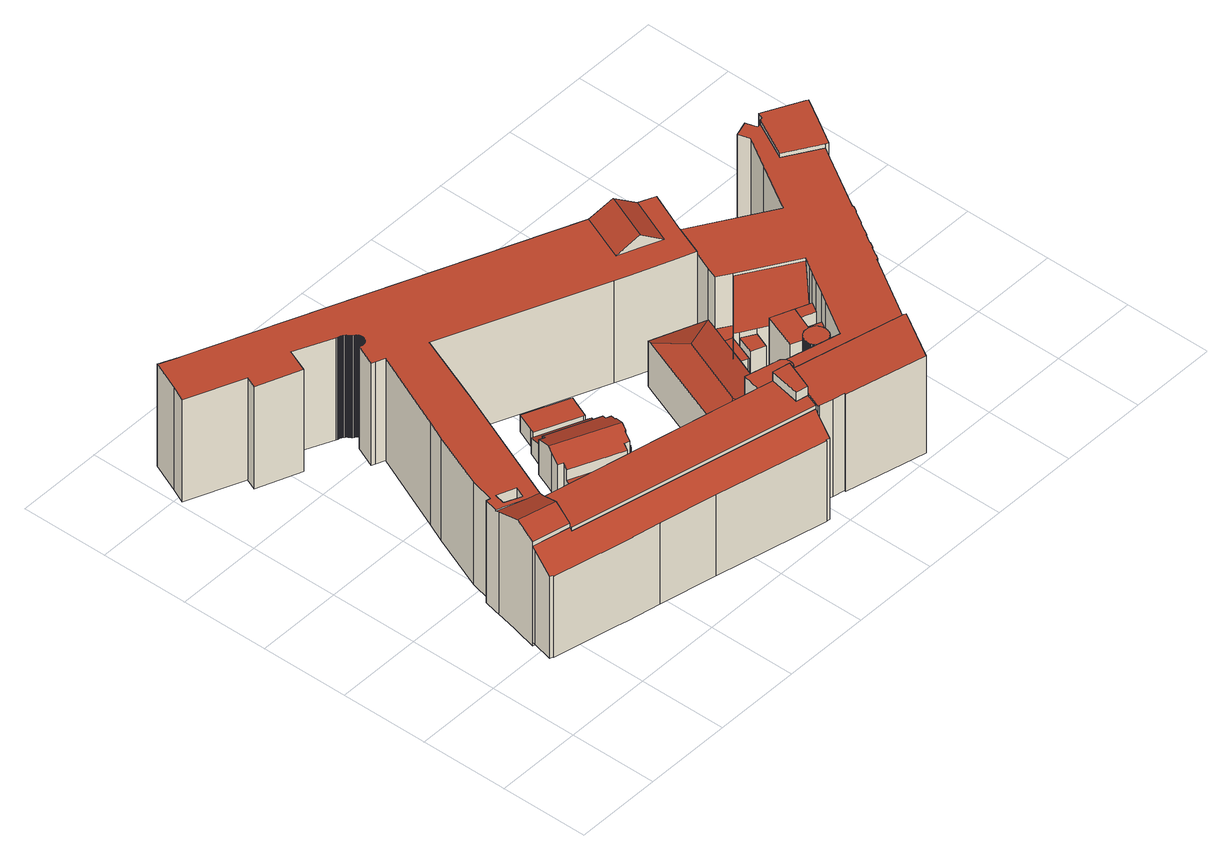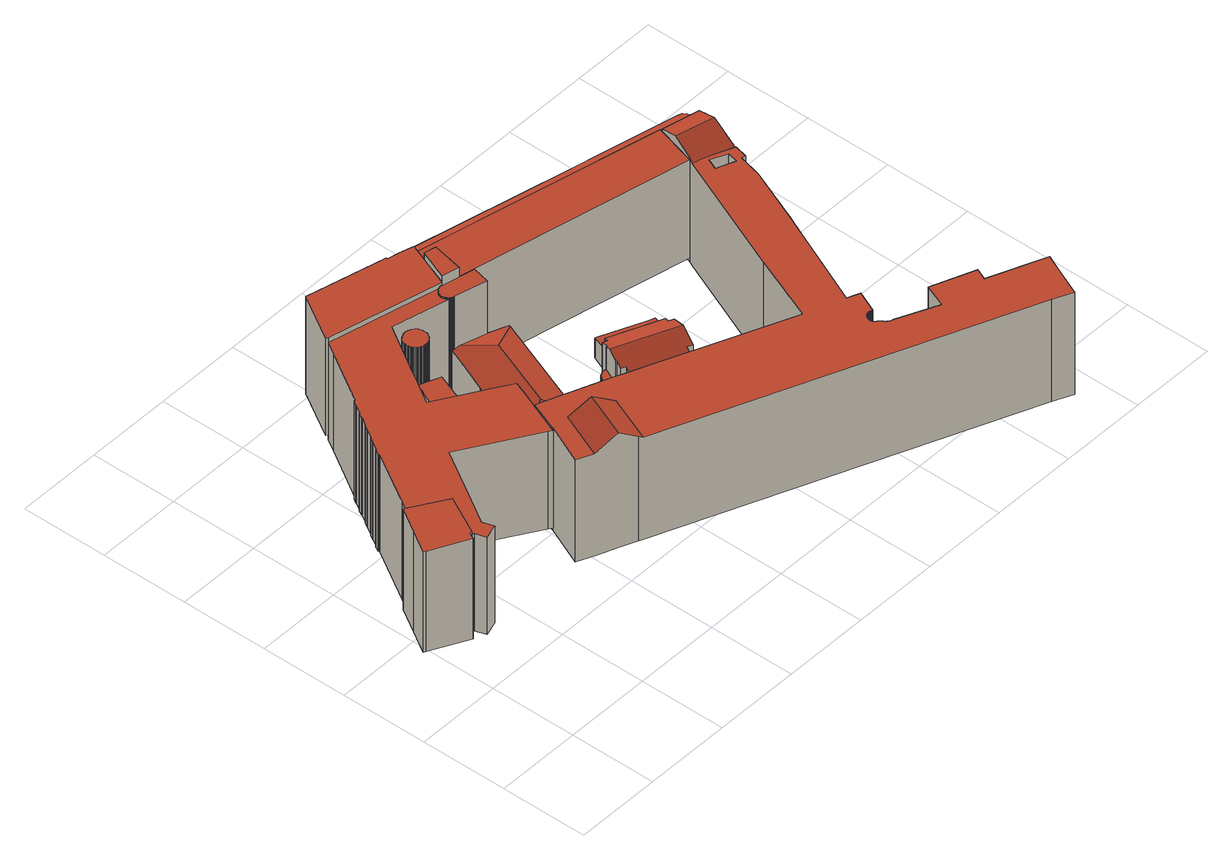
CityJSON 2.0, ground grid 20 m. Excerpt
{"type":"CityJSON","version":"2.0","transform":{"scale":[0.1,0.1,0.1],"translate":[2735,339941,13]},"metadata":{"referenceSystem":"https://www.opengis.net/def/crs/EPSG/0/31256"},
"CityObjects":{
"building1":{"type":"Building","children":["building1-1","building1-2","building1-3","building1-4","building1-5","building1-6","building1-7","building1-8","building1-9","building1-10","building1-11","building1-12","building1-13","building1-14","building1-15","building1-16","building1-17"]},
"building1-1":{"type":"BuildingPart","attributes":{"Blattnummer":"105080","HoeheDach":"39","HoeheGrund":"14","NiedrigsteTraufeDesGebaeudes":"35","roofType":"PULTDACH","measuredHeight":24.62},"parents":["building1"],"geometry":[{"type":"Solid","lod":"2","boundaries":[[[[0,1,2,3,4,5,6,7,8,9,10,11,12,13,14,15,16]],[[17,18,19,20,21,22,23,24,25,26,27,28,29,30,31,32,33]],[[15,14,17,33]],[[14,13,18,17]],[[13,12,19,18]],[[12,11,20,19]],[[11,10,21,20]],[[10,9,22,21]],[[9,8,23,22]],[[8,7,24,23]],[[7,6,25,24]],[[4,3,28,27]],[[0,16,32,31]],[[16,15,33,32]],[[29,28,3,2,1,0,31,30]],[[25,6,5,4,27,26]]]],"semantics":{"surfaces":[{"type":"RoofSurface","Dachneigung":"56.24","Dachorientierung":"192.48","Flaeche":"419.87"},{"type":"GroundSurface"},{"type":"WallSurface"}],"values":[[0,1,2,2,2,2,2,2,2,2,2,2,2,2,2,2]]}}]},
"building1-2":{"type":"BuildingPart","attributes":{"Blattnummer":"105080","HoeheDach":"39","HoeheGrund":"14","NiedrigsteTraufeDesGebaeudes":"39","roofType":"FLACHDACH","measuredHeight":25.09},"parents":["building1"],"geometry":[{"type":"Solid","lod":"2","boundaries":[[[[34,35,36,37,38,39,40,41]],[[19,42,43,44,45,46,21,20]],[[40,39,19,20]],[[39,38,42,19]],[[38,37,43,42]],[[37,36,44,43]],[[36,35,45,44]],[[35,34,46,45]],[[34,41,21,46]],[[41,40,20,21]]]],"semantics":{"surfaces":[{"type":"RoofSurface","Dachneigung":"90.0","Dachorientierung":"-1.0","Flaeche":"573.45"},{"type":"GroundSurface"},{"type":"WallSurface"}],"values":[[0,1,2,2,2,2,2,2,2,2]]}}]},
"building1-3":{"type":"BuildingPart","attributes":{"Blattnummer":"105080","HoeheDach":"43","HoeheGrund":"13","NiedrigsteTraufeDesGebaeudes":"39","roofType":"FLACHDACH","measuredHeight":29.37},"parents":["building1"],"geometry":[{"type":"Solid","lod":"2","boundaries":[[[[47,48,49,50]],[[51,52,53,54,55,56,57,48,47]],[[58,59,60,61,62]],[[63,58,62,64]],[[65,66,67,68]],[[66,69,70,67]],[[69,71,72,70]],[[73,74,75,76]],[[74,77,78,75]],[[79,80,81,82]],[[80,83,84,81]],[[83,85,86,84]],[[85,87,88,86]],[[89,90,91,92]],[[90,93,94,91]],[[93,95,96,94]],[[95,97,98,96]],[[97,99,100,98]],[[99,101,102,100]],[[101,103,104,102]],[[103,105,106,104]],[[105,107,108,106]],[[107,109,110,108]],[[109,111,112,110]],[[111,113,114,112]],[[113,115,116,114]],[[115,117,118,116]],[[117,119,120,118]],[[119,121,122,120]],[[121,123,124,122]],[[123,125,126,124]],[[125,127,128,126]],[[127,129,130,128]],[[129,131,132,130]],[[131,133,134,132]],[[133,135,136,134]],[[135,137,138,136]],[[137,139,140,138]],[[139,141,142,140]],[[141,143,144,142]],[[143,145,146,144]],[[145,147,148,146]],[[147,149,150,148]],[[149,151,152,150]],[[151,153,154,152]],[[153,155,156,154]],[[155,157,158,156]],[[157,159,160,158]],[[159,161,162,160]],[[161,163,164,162]],[[163,165,166,164]],[[165,167,168,166]],[[167,169,170,168]],[[169,171,172,170]],[[171,173,174,172]],[[173,175,176,174]],[[175,177,178,176]],[[177,179,180,178]],[[179,181,182,180]],[[181,183,184,182]],[[183,185,186,184]],[[185,187,188,186]],[[187,189,190,188]],[[189,191,192,190]],[[191,193,194,192]],[[193,195,196,194]],[[195,197,198,196]],[[197,65,68,198]],[[199,200,201,202]],[[203,199,202,204]],[[205,203,204,206]],[[200,205,206,201]],[[50,49,207,208]],[[209,210,211,212]],[[210,213,214,211]],[[213,215,216,214]],[[195,193,191,189,187,185,183,181,179,177,175,173,171,169,167,165,163,161,159,157,155,153,151,149,147,145,143,141,139,137,135,133,131,129,127,125,123,121,119,117,115,113,111,109,107,105,103,101,99,97,95,93,90,89,217,87,85,83,80,79,218,219,53,52,77,74,73,220,221,215,213,210,209,63,64,222,61,60,71,69,66,65,197],[203,205,200,199]],[[214,216,223,224,76,75,78,225,226,227,208,207,228,229,230,231,82,81,84,86,88,232,92,91,94,96,98,100,102,104,106,108,110,112,114,116,118,120,122,124,126,128,130,132,134,136,138,140,142,144,146,148,150,152,154,156,158,160,162,164,166,168,170,172,174,176,178,180,182,184,186,188,190,192,194,196,198,68,67,70,72,233,234,235,236,212,211],[201,206,204,202]],[[223,216,215,221,220,73,76,224]],[[55,218,79,82,231,230,56]],[[48,57,56,230,229,228,207,49]],[[63,209,212,236,235,234,59,58]],[[64,62,61,222]],[[208,227,226,51,47,50]],[[217,89,92,232,88,87]],[[53,219,218,55,54]],[[225,78,77,52,51,226]],[[59,234,233,72,71,60]]]],"semantics":{"surfaces":[{"type":"RoofSurface","Dachneigung":"68.1","Dachorientierung":"193.38","Flaeche":"46.14"},{"type":"RoofSurface","Dachneigung":"68.1","Dachorientierung":"13.38","Flaeche":"62.19"},{"type":"RoofSurface","Dachneigung":"57.95","Dachorientierung":"292.58","Flaeche":"69.59"},{"type":"RoofSurface","Dachneigung":"57.95","Dachorientierung":"112.58","Flaeche":"69.68"},{"type":"WallSurface"},{"type":"RoofSurface","Dachneigung":"90.0","Dachorientierung":"-1.0","Flaeche":"1947.0"},{"type":"GroundSurface"}],"values":[[0,1,2,3,4,4,4,4,4,4,4,4,4,4,4,4,4,4,4,4,4,4,4,4,4,4,4,4,4,4,4,4,4,4,4,4,4,4,4,4,4,4,4,4,4,4,4,4,4,4,4,4,4,4,4,4,4,4,4,4,4,4,4,4,4,4,4,4,4,4,4,4,4,4,4,4,5,6,4,4,4,4,4,4,4,4,4,4]]}}]},
"building1-4":{"type":"BuildingPart","attributes":{"Blattnummer":"105080","HoeheDach":"42","HoeheGrund":"15","NiedrigsteTraufeDesGebaeudes":"42","roofType":"FLACHDACH","measuredHeight":26.57},"parents":["building1"],"geometry":[{"type":"Solid","lod":"2","boundaries":[[[[237,238,239,240]],[[241,242,243,244]],[[242,237,240,243]],[[241,238,237,242]],[[244,239,238,241]],[[243,240,239,244]]]],"semantics":{"surfaces":[{"type":"GroundSurface"},{"type":"RoofSurface","Dachneigung":"90.0","Dachorientierung":"-1.0","Flaeche":"24.95"},{"type":"WallSurface"}],"values":[[0,1,2,2,2,2]]}}]},
"building1-5":{"type":"BuildingPart","attributes":{"Blattnummer":"105080","HoeheDach":"39","HoeheGrund":"15","NiedrigsteTraufeDesGebaeudes":"39","roofType":"FLACHDACH","measuredHeight":24.59},"parents":["building1"],"geometry":[{"type":"Solid","lod":"2","boundaries":[[[[245,246,247,248,249,250,251,252,253,254,255,256,257,258,259,260,261,262,263,264,265,266,267,268,269,270,271,272,273,274,275,276,277,278,279,280,281]],[[282,283,284,285,286,287,288,289,290,291,292,293,294,295,296,297,298,299,300,301,302,303,304,305,306,307,308,309,310,311,312,313,314,315,37,36,316]],[[37,245,281,36]],[[315,246,245,37]],[[314,247,246,315]],[[313,248,247,314]],[[312,249,248,313]],[[311,250,249,312]],[[310,251,250,311]],[[309,252,251,310]],[[308,253,252,309]],[[307,254,253,308]],[[306,255,254,307]],[[305,256,255,306]],[[304,257,256,305]],[[303,258,257,304]],[[302,259,258,303]],[[301,260,259,302]],[[300,261,260,301]],[[299,262,261,300]],[[298,263,262,299]],[[297,264,263,298]],[[296,265,264,297]],[[295,266,265,296]],[[294,267,266,295]],[[293,268,267,294]],[[292,269,268,293]],[[291,270,269,292]],[[290,271,270,291]],[[289,272,271,290]],[[288,273,272,289]],[[287,274,273,288]],[[286,275,274,287]],[[285,276,275,286]],[[284,277,276,285]],[[283,278,277,284]],[[282,279,278,283]],[[316,280,279,282]],[[36,281,280,316]]]],"semantics":{"surfaces":[{"type":"GroundSurface"},{"type":"RoofSurface","Dachneigung":"90.0","Dachorientierung":"-1.0","Flaeche":"36.54"},{"type":"WallSurface"}],"values":[[0,1,2,2,2,2,2,2,2,2,2,2,2,2,2,2,2,2,2,2,2,2,2,2,2,2,2,2,2,2,2,2,2,2,2,2,2,2,2]]}}]},
"building1-6":{"type":"BuildingPart","attributes":{"Blattnummer":"105080","HoeheDach":"28","HoeheGrund":"14","NiedrigsteTraufeDesGebaeudes":"26","roofType":"WALMDACH","measuredHeight":14.12},"parents":["building1"],"geometry":[{"type":"Solid","lod":"2","boundaries":[[[[317,318,319,320,321]],[[322,323,319,318]],[[324,325,326,327,328,329,330,331,332,333,334,322,318,317]],[[334,335,323,322]],[[321,320,336,337]],[[331,330,338,339]],[[328,327,340,341]],[[327,326,342,340]],[[326,325,343,342]],[[325,324,344,343]],[[335,334,345,346]],[[347,339,338,348,341,340,342,343,344,349,337,336,350,351,346,345,352]],[[319,323,335,346,351,350,336,320]],[[347,352,345,334,333,332,331,339]],[[348,338,330,329,328,341]],[[344,324,317,321,337,349]]]],"semantics":{"surfaces":[{"type":"RoofSurface","Dachneigung":"68.61","Dachorientierung":"201.51","Flaeche":"39.49"},{"type":"RoofSurface","Dachneigung":"67.95","Dachorientierung":"291.49","Flaeche":"137.36"},{"type":"RoofSurface","Dachneigung":"69.98","Dachorientierung":"111.49","Flaeche":"186.04"},{"type":"RoofSurface","Dachneigung":"69.4","Dachorientierung":"21.54","Flaeche":"51.91"},{"type":"WallSurface"},{"type":"GroundSurface"}],"values":[[0,1,2,3,4,4,4,4,4,4,4,5,4,4,4,4]]}}]},
"building1-7":{"type":"BuildingPart","attributes":{"Blattnummer":"105080","HoeheDach":"40","HoeheGrund":"15","NiedrigsteTraufeDesGebaeudes":"40","roofType":"FLACHDACH","measuredHeight":24.73},"parents":["building1"],"geometry":[{"type":"Solid","lod":"2","boundaries":[[[[353,354,355,356,357,358,359,360,361,362,363]],[[364,365,366,367,368,369,370,371,372,373,374]],[[372,353,363,373]],[[371,354,353,372]],[[370,355,354,371]],[[369,356,355,370]],[[368,357,356,369]],[[367,358,357,368]],[[366,359,358,367]],[[365,360,359,366]],[[364,361,360,365]],[[374,362,361,364]],[[373,363,362,374]]]],"semantics":{"surfaces":[{"type":"GroundSurface"},{"type":"RoofSurface","Dachneigung":"90.0","Dachorientierung":"-1.0","Flaeche":"306.35"},{"type":"WallSurface"}],"values":[[0,1,2,2,2,2,2,2,2,2,2,2,2]]}}]},
"building1-8":{"type":"BuildingPart","attributes":{"Blattnummer":"105080","HoeheDach":"20","HoeheGrund":"15","NiedrigsteTraufeDesGebaeudes":"20","roofType":"FLACHDACH","measuredHeight":4.69},"parents":["building1"],"geometry":[{"type":"Solid","lod":"2","boundaries":[[[[375,376,377,378]],[[379,380,381,382]],[[380,375,378,381]],[[379,376,375,380]],[[382,377,376,379]],[[381,378,377,382]]]],"semantics":{"surfaces":[{"type":"GroundSurface"},{"type":"RoofSurface","Dachneigung":"90.0","Dachorientierung":"-1.0","Flaeche":"7.68"},{"type":"WallSurface"}],"values":[[0,1,2,2,2,2]]}}]},
"building1-9":{"type":"BuildingPart","attributes":{"Blattnummer":"105080","HoeheDach":"26","HoeheGrund":"15","NiedrigsteTraufeDesGebaeudes":"26","roofType":"FLACHDACH","measuredHeight":10.95},"parents":["building1"],"geometry":[{"type":"Solid","lod":"2","boundaries":[[[[383,384,385,386,387]],[[388,389,390,391,392]],[[390,383,387,391]],[[389,384,383,390]],[[388,385,384,389]],[[392,386,385,388]],[[391,387,386,392]]]],"semantics":{"surfaces":[{"type":"GroundSurface"},{"type":"RoofSurface","Dachneigung":"90.0","Dachorientierung":"-1.0","Flaeche":"12.19"},{"type":"WallSurface"}],"values":[[0,1,2,2,2,2,2]]}}]},
"building1-10":{"type":"BuildingPart","attributes":{"Blattnummer":"105080","HoeheDach":"26","HoeheGrund":"15","NiedrigsteTraufeDesGebaeudes":"26","roofType":"FLACHDACH","measuredHeight":10.96},"parents":["building1"],"geometry":[{"type":"Solid","lod":"2","boundaries":[[[[393,394,395,396,397]],[[398,399,390,389,400]],[[390,393,397,389]],[[399,394,393,390]],[[398,395,394,399]],[[400,396,395,398]],[[389,397,396,400]]]],"semantics":{"surfaces":[{"type":"GroundSurface"},{"type":"RoofSurface","Dachneigung":"90.0","Dachorientierung":"-1.0","Flaeche":"9.52"},{"type":"WallSurface"}],"values":[[0,1,2,2,2,2,2]]}}]},
"building1-11":{"type":"BuildingPart","attributes":{"Blattnummer":"105080","HoeheDach":"25","HoeheGrund":"15","NiedrigsteTraufeDesGebaeudes":"25","roofType":"FLACHDACH","measuredHeight":9.87},"parents":["building1"],"geometry":[{"type":"Solid","lod":"2","boundaries":[[[[401,402,403,404]],[[405,406,407,408]],[[406,401,404,407]],[[405,402,401,406]],[[408,403,402,405]],[[407,404,403,408]]]],"semantics":{"surfaces":[{"type":"GroundSurface"},{"type":"RoofSurface","Dachneigung":"90.0","Dachorientierung":"-1.0","Flaeche":"13.51"},{"type":"WallSurface"}],"values":[[0,1,2,2,2,2]]}}]},
"building1-12":{"type":"BuildingPart","attributes":{"Blattnummer":"105080","HoeheDach":"31","HoeheGrund":"15","NiedrigsteTraufeDesGebaeudes":"31","roofType":"FLACHDACH","measuredHeight":16.11},"parents":["building1"],"geometry":[{"type":"Solid","lod":"2","boundaries":[[[[409,410,411,412,413,414]],[[415,416,417,418,419,420]],[[418,409,414,419]],[[417,410,409,418]],[[416,411,410,417]],[[415,412,411,416]],[[420,413,412,415]],[[419,414,413,420]]]],"semantics":{"surfaces":[{"type":"GroundSurface"},{"type":"RoofSurface","Dachneigung":"90.0","Dachorientierung":"-1.0","Flaeche":"45.2"},{"type":"WallSurface"}],"values":[[0,1,2,2,2,2,2,2]]}}]},
"building1-13":{"type":"BuildingPart","attributes":{"Blattnummer":"105080","HoeheDach":"31","HoeheGrund":"15","NiedrigsteTraufeDesGebaeudes":"31","roofType":"FLACHDACH","measuredHeight":16.1},"parents":["building1"],"geometry":[{"type":"Solid","lod":"2","boundaries":[[[[421,422,423,424]],[[425,426,427,428]],[[426,421,424,427]],[[425,422,421,426]],[[428,423,422,425]],[[427,424,423,428]]]],"semantics":{"surfaces":[{"type":"GroundSurface"},{"type":"RoofSurface","Dachneigung":"90.0","Dachorientierung":"-1.0","Flaeche":"6.39"},{"type":"WallSurface"}],"values":[[0,1,2,2,2,2]]}}]},
"building1-14":{"type":"BuildingPart","attributes":{"Blattnummer":"105080","HoeheDach":"38","HoeheGrund":"15","NiedrigsteTraufeDesGebaeudes":"26","roofType":"PULTDACH","measuredHeight":23.49},"parents":["building1"],"geometry":[{"type":"Solid","lod":"2","boundaries":[[[[429,430,431,432,433,434]],[[435,436,437,438,439,440]],[[433,432,435,440]],[[432,431,436,435]],[[431,430,437,436]],[[430,429,438,437]],[[429,434,439,438]],[[434,433,440,439]]]],"semantics":{"surfaces":[{"type":"RoofSurface","Dachneigung":"12.41","Dachorientierung":"211.82","Flaeche":"184.96"},{"type":"GroundSurface"},{"type":"WallSurface"}],"values":[[0,1,2,2,2,2,2,2]]}}]},
"building1-15":{"type":"BuildingPart","attributes":{"Blattnummer":"105080","HoeheDach":"31","HoeheGrund":"15","NiedrigsteTraufeDesGebaeudes":"31","roofType":"FLACHDACH","measuredHeight":15.96},"parents":["building1"],"geometry":[{"type":"Solid","lod":"2","boundaries":[[[[441,442,443,444]],[[445,420,419,446]],[[420,441,444,419]],[[445,442,441,420]],[[446,443,442,445]],[[419,444,443,446]]]],"semantics":{"surfaces":[{"type":"GroundSurface"},{"type":"RoofSurface","Dachneigung":"90.0","Dachorientierung":"-1.0","Flaeche":"9.15"},{"type":"WallSurface"}],"values":[[0,1,2,2,2,2]]}}]},
"building1-16":{"type":"BuildingPart","attributes":{"Blattnummer":"105080","HoeheDach":"39","HoeheGrund":"14","NiedrigsteTraufeDesGebaeudes":"39","roofType":"FLACHDACH","measuredHeight":24.9},"parents":["building1"],"geometry":[{"type":"Solid","lod":"2","boundaries":[[[[447,448,449,450,451,452,453,454,455,456,457,458,459,460,461,462,463,464,465,466,467,468,469,470,471,472,473,474,475,476,477,478,479,480,481,482,483,484,485,486,487,488,489,490,491,492,493,494,495,496,497,498,499,500,501,502,503,504,505,506,507,508,509,510,511,512,513,514,515,516,517,518,519,520,521,522,523]],[[524,525,526,527,528,529,530,531,532,533,534,535,536,537,538,539,540,541,542,543,544,545,546,547,548,549,550,551,552,553,554,555,556,557,558,559,560,561,562,563,564,565,566,567,568,569,570,571,572,573,574,575,576,577,578,579,580,581,582,583,584,585,586,587,588,589,590,591,592,593,594,595,596,597,598,599,600]],[[598,447,523,599]],[[597,448,447,598]],[[596,449,448,597]],[[595,450,449,596]],[[594,451,450,595]],[[593,452,451,594]],[[592,453,452,593]],[[591,454,453,592]],[[590,455,454,591]],[[589,456,455,590]],[[588,457,456,589]],[[587,458,457,588]],[[586,459,458,587]],[[585,460,459,586]],[[584,461,460,585]],[[583,462,461,584]],[[582,463,462,583]],[[581,464,463,582]],[[580,465,464,581]],[[579,466,465,580]],[[578,467,466,579]],[[577,468,467,578]],[[576,469,468,577]],[[575,470,469,576]],[[574,471,470,575]],[[573,472,471,574]],[[572,473,472,573]],[[571,474,473,572]],[[570,475,474,571]],[[569,476,475,570]],[[568,477,476,569]],[[567,478,477,568]],[[566,479,478,567]],[[565,480,479,566]],[[564,481,480,565]],[[563,482,481,564]],[[562,483,482,563]],[[561,484,483,562]],[[560,485,484,561]],[[559,486,485,560]],[[558,487,486,559]],[[557,488,487,558]],[[556,489,488,557]],[[555,490,489,556]],[[554,491,490,555]],[[553,492,491,554]],[[552,493,492,553]],[[551,494,493,552]],[[550,495,494,551]],[[549,496,495,550]],[[548,497,496,549]],[[547,498,497,548]],[[546,499,498,547]],[[545,500,499,546]],[[544,501,500,545]],[[543,502,501,544]],[[542,503,502,543]],[[541,504,503,542]],[[540,505,504,541]],[[539,506,505,540]],[[538,507,506,539]],[[537,508,507,538]],[[536,509,508,537]],[[535,510,509,536]],[[534,511,510,535]],[[533,512,511,534]],[[532,513,512,533]],[[531,514,513,532]],[[530,515,514,531]],[[529,516,515,530]],[[528,517,516,529]],[[527,518,517,528]],[[526,519,518,527]],[[525,520,519,526]],[[524,521,520,525]],[[600,522,521,524]],[[599,523,522,600]]]],"semantics":{"surfaces":[{"type":"GroundSurface"},{"type":"RoofSurface","Dachneigung":"90.0","Dachorientierung":"-1.0","Flaeche":"1031.47"},{"type":"WallSurface"}],"values":[[0,1,2,2,2,2,2,2,2,2,2,2,2,2,2,2,2,2,2,2,2,2,2,2,2,2,2,2,2,2,2,2,2,2,2,2,2,2,2,2,2,2,2,2,2,2,2,2,2,2,2,2,2,2,2,2,2,2,2,2,2,2,2,2,2,2,2,2,2,2,2,2,2,2,2,2,2,2,2]]}}]},
"building1-17":{"type":"BuildingPart","attributes":{"Blattnummer":"105080","HoeheDach":"40","HoeheGrund":"14","NiedrigsteTraufeDesGebaeudes":"40","roofType":"FLACHDACH","measuredHeight":25.68},"parents":["building1"],"geometry":[{"type":"Solid","lod":"2","boundaries":[[[[601,602,603,604,605,606,607,608,609]],[[610,611,612,613,614,615,616,617,618]],[[616,601,609,617]],[[615,602,601,616]],[[614,603,602,615]],[[613,604,603,614]],[[612,605,604,613]],[[611,606,605,612]],[[610,607,606,611]],[[618,608,607,610]],[[617,609,608,618]]]],"semantics":{"surfaces":[{"type":"GroundSurface"},{"type":"RoofSurface","Dachneigung":"90.0","Dachorientierung":"-1.0","Flaeche":"123.7"},{"type":"WallSurface"}],"values":[[0,1,2,2,2,2,2,2,2,2,2]]}}]},
"building2":{"type":"Building","attributes":{"Blattnummer":"105080","HoeheDach":"25","HoeheGrund":"14","NiedrigsteTraufeDesGebaeudes":"18","roofType":"SATTELDACH","measuredHeight":10.59},"geometry":[{"type":"Solid","lod":"2","boundaries":[[[[619,620,621,622,623,624]],[[625,626,627,628,629,630,631,632,633,634,635]],[[636,637,638,639,640,641,642,643,632,631]],[[644,645,646,647,648,649]],[[650,651,652,653,654,655,656,657,658,659,660,661,662,663,664,665,666,667,668,669,670,671,672,673,674,675,676,677,678,679,680,681,682,683,684,685,686,687,688,689,690]],[[620,619,691,692]],[[619,624,693,691]],[[624,623,694,693]],[[634,633,695,696]],[[630,629,697,698]],[[629,628,699,697]],[[628,627,700,699]],[[626,625,622,621]],[[635,634,696,701]],[[643,642,702,703]],[[641,640,649,648]],[[639,638,704,705]],[[638,637,706,704]],[[637,636,707,706]],[[647,646,708,709]],[[646,645,710,708]],[[645,644,711,710]],[[686,685,712,713]],[[685,684,714,712]],[[684,683,715,714]],[[683,682,716,715]],[[682,681,717,716]],[[681,680,718,717]],[[680,679,719,718]],[[679,678,720,719]],[[678,677,721,720]],[[677,676,722,721]],[[676,675,723,722]],[[675,674,724,723]],[[674,673,725,724]],[[673,672,726,725]],[[672,671,727,726]],[[671,670,728,727]],[[670,669,729,728]],[[669,668,730,729]],[[668,667,731,730]],[[667,666,732,731]],[[666,665,733,732]],[[665,664,734,733]],[[664,663,735,734]],[[663,662,736,735]],[[662,661,737,736]],[[661,660,738,737]],[[660,659,739,738]],[[659,658,740,739]],[[658,657,741,740]],[[657,656,742,741]],[[656,655,743,742]],[[655,654,744,743]],[[654,653,745,744]],[[653,652,746,745]],[[652,651,747,746]],[[651,650,748,747]],[[650,690,749,748]],[[705,704,706,707,713,712,714,715,716,717,718,719,720,721,722,723,724,725,726,727,728,729,730,731,732,733,734,735,736,737,738,739,740,741,742,743,744,745,746,747,748,749,698,697,699,700,750,692,691,693,694,751,701,696,695,752,703,702,753,709,708,710,711,754]],[[687,686,713,707,636]],[[754,711,644,649,640,639,705]],[[641,648,647,709,753,702,642]],[[749,690,689,630,698]],[[688,687,636,631,630,689]],[[632,643,703,752,695,633]],[[620,692,750,700,627,626,621]],[[622,625,635,701,751,694,623]]]],"semantics":{"surfaces":[{"type":"RoofSurface","Dachneigung":"80.46","Dachorientierung":"203.12","Flaeche":"54.59"},{"type":"RoofSurface","Dachneigung":"67.61","Dachorientierung":"203.12","Flaeche":"83.57"},{"type":"RoofSurface","Dachneigung":"67.61","Dachorientierung":"23.12","Flaeche":"84.43"},{"type":"RoofSurface","Dachneigung":"69.41","Dachorientierung":"23.12","Flaeche":"65.18"},{"type":"RoofSurface","Dachneigung":"90.0","Dachorientierung":"-1.0","Flaeche":"5.67"},{"type":"WallSurface"},{"type":"GroundSurface"}],"values":[[0,1,2,3,4,5,5,5,5,5,5,5,5,5,5,5,5,5,5,5,5,5,5,5,5,5,5,5,5,5,5,5,5,5,5,5,5,5,5,5,5,5,5,5,5,5,5,5,5,5,5,5,5,5,5,5,5,5,5,6,5,5,5,5,5,5,5,5]]}}]},
"building3":{"type":"Building","attributes":{"Blattnummer":"105080","HoeheDach":"18","HoeheGrund":"14","NiedrigsteTraufeDesGebaeudes":"18","roofType":"FLACHDACH","measuredHeight":4.3},"geometry":[{"type":"Solid","lod":"2","boundaries":[[[[755,756,757,758,759,760,761,762,763]],[[764,765,766,767,768,769,770,771,772]],[[770,755,763,771]],[[769,756,755,770]],[[768,757,756,769]],[[767,758,757,768]],[[766,759,758,767]],[[765,760,759,766]],[[764,761,760,765]],[[772,762,761,764]],[[771,763,762,772]]]],"semantics":{"surfaces":[{"type":"GroundSurface"},{"type":"RoofSurface","Dachneigung":"90.0","Dachorientierung":"-1.0","Flaeche":"60.81"},{"type":"WallSurface"}],"values":[[0,1,2,2,2,2,2,2,2,2,2]]}}]},
"building4":{"type":"Building","attributes":{"Blattnummer":"105080","HoeheDach":"37","HoeheGrund":"15","NiedrigsteTraufeDesGebaeudes":"37","roofType":"FLACHDACH","measuredHeight":22.02},"geometry":[{"type":"Solid","lod":"2","boundaries":[[[[773,774,775,776,777,778,779,780,781,782,783,784,785,786,787,788,789,790,791,792,793,794,795,796,797,798,799,800,801,802,803,804,805,806,807,808,809,810,811,812,813,814,815,816,817,818,819,820,821,822,823,824,825,826,827,828,829,830,831,832,833,834,835,836,837,838,839,840,841,842,843,844,845]],[[846,847,848,849,850,851,852,853,854,855,856,857,858,859,860,861,862,863,864,865,866,867,868,869,870,871,872,873,874,875,876,877,878,879,880,881,882,883,884,885,886,887,888,889,890,891,892,893,894,895,896,897,898,899,900,901,902,903,904,905,906,907,908,909,910,911,912,913,914,915,916,917,918]],[[916,773,845,917]],[[915,774,773,916]],[[914,775,774,915]],[[913,776,775,914]],[[912,777,776,913]],[[911,778,777,912]],[[910,779,778,911]],[[909,780,779,910]],[[908,781,780,909]],[[907,782,781,908]],[[906,783,782,907]],[[905,784,783,906]],[[904,785,784,905]],[[903,786,785,904]],[[902,787,786,903]],[[901,788,787,902]],[[900,789,788,901]],[[899,790,789,900]],[[898,791,790,899]],[[897,792,791,898]],[[896,793,792,897]],[[895,794,793,896]],[[894,795,794,895]],[[893,796,795,894]],[[892,797,796,893]],[[891,798,797,892]],[[890,799,798,891]],[[889,800,799,890]],[[888,801,800,889]],[[887,802,801,888]],[[886,803,802,887]],[[885,804,803,886]],[[884,805,804,885]],[[883,806,805,884]],[[882,807,806,883]],[[881,808,807,882]],[[880,809,808,881]],[[879,810,809,880]],[[878,811,810,879]],[[877,812,811,878]],[[876,813,812,877]],[[875,814,813,876]],[[874,815,814,875]],[[873,816,815,874]],[[872,817,816,873]],[[871,818,817,872]],[[870,819,818,871]],[[869,820,819,870]],[[868,821,820,869]],[[867,822,821,868]],[[866,823,822,867]],[[865,824,823,866]],[[864,825,824,865]],[[863,826,825,864]],[[862,827,826,863]],[[861,828,827,862]],[[860,829,828,861]],[[859,830,829,860]],[[858,831,830,859]],[[857,832,831,858]],[[856,833,832,857]],[[855,834,833,856]],[[854,835,834,855]],[[853,836,835,854]],[[852,837,836,853]],[[851,838,837,852]],[[850,839,838,851]],[[849,840,839,850]],[[848,841,840,849]],[[847,842,841,848]],[[846,843,842,847]],[[918,844,843,846]],[[917,845,844,918]]]],"semantics":{"surfaces":[{"type":"GroundSurface"},{"type":"RoofSurface","Dachneigung":"90.0","Dachorientierung":"-1.0","Flaeche":"21.22"},{"type":"WallSurface"}],"values":[[0,1,2,2,2,2,2,2,2,2,2,2,2,2,2,2,2,2,2,2,2,2,2,2,2,2,2,2,2,2,2,2,2,2,2,2,2,2,2,2,2,2,2,2,2,2,2,2,2,2,2,2,2,2,2,2,2,2,2,2,2,2,2,2,2,2,2,2,2,2,2,2,2,2,2]]}}]}
},
"vertices":[
[134,164,220],[278,132,220],[303,126,220],[379,110,220],[507,82,221],[751,26,220],[760,24,220],[760,26,221],[768,24,220],[781,64,248],[785,73,255],[223,197,255],[225,203,259],[139,222,259],[138,215,254],[127,168,222],[134,166,222],[138,215,13],[139,222,13],[225,203,13],[223,197,13],[785,73,13],[781,64,13],[768,24,13],[760,26,13],[760,24,13],[751,26,13],[507,82,13],[379,110,13],[303,126,13],[278,132,13],[134,164,13],[134,166,13],[127,168,13],
[796,103,264],[769,109,264],[784,180,264],[749,188,264],[251,295,264],[225,203,264],[223,197,264],[785,73,264],[251,295,13],[749,188,13],[784,180,13],[769,109,13],[796,103,13],
[238,249,289],[151,270,289],[139,222,270],[225,203,270],[251,295,270],[256,306,265],[227,313,265],[168,337,261],[167,338,261],[165,329,265],[153,278,286],[945,720,297],[907,736,272],[898,740,265],[854,633,265],[901,614,297],[993,701,265],[948,594,265],[10,987,265],[25,1021,265],[25,1021,4],[10,987,4],[55,1089,265],[55,1089,4],[99,1070,265],[99,1070,4],[797,590,265],[438,740,265],[438,740,4],[797,590,4],[377,590,265],[377,590,4],[174,368,265],[183,366,265],[183,366,4],[174,368,4],[196,419,265],[196,419,4],[250,547,265],[250,547,4],[269,590,265],[269,590,4],[350,773,265],[331,781,265],[331,781,4],[350,773,4],[322,785,265],[322,785,4],[343,833,265],[343,833,4],[344,833,265],[344,833,4],[346,832,265],[346,832,4],[348,832,265],[348,832,4],[350,831,265],[350,831,4],[351,831,265],[351,831,4],[353,831,265],[353,831,4],[355,831,265],[355,831,4],[357,832,265],[357,832,4],[358,832,265],[358,832,4],[360,833,265],[360,833,4],[361,834,265],[361,834,4],[363,835,265],[363,835,4],[364,837,265],[364,837,4],[365,838,265],[365,838,4],[366,839,265],[366,839,4],[367,841,265],[367,841,4],[367,843,265],[367,843,4],[368,845,265],[368,845,4],[368,846,265],[368,846,4],[368,848,265],[368,848,4],[368,850,265],[368,850,4],[367,852,265],[367,852,4],[367,853,265],[367,853,4],[366,855,265],[366,855,4],[365,856,265],[365,856,4],[364,858,265],[364,858,4],[363,859,265],[363,859,4],[361,860,265],[361,860,4],[360,861,265],[360,861,4],[358,862,265],[358,862,4],[357,863,265],[357,863,4],[356,865,265],[356,865,4],[355,866,265],[355,866,4],[354,868,265],[354,868,4],[353,869,265],[353,869,4],[352,871,265],[352,871,4],[351,873,265],[351,873,4],[349,874,265],[349,874,4],[347,876,265],[347,876,4],[346,877,265],[346,877,4],[344,878,265],[344,878,4],[342,879,265],[342,879,4],[340,879,265],[340,879,4],[338,880,265],[338,880,4],[336,880,265],[336,880,4],[335,880,265],[335,880,4],[333,882,265],[333,882,4],[247,921,265],[247,921,4],[225,870,265],[225,870,4],[127,909,265],[127,909,4],[138,935,265],[138,935,4],[197,364,265],[191,340,265],[191,340,4],[197,364,4],[238,347,265],[238,347,4],[228,324,265],[228,324,4],[139,222,4],[225,203,4],[1030,685,265],[991,595,265],[991,595,4],[1030,685,4],[989,590,265],[989,590,4],[963,525,265],[963,525,4],[309,680,265],[167,338,265],[168,337,265],[830,577,265],[925,539,265],[901,614,265],[925,539,4],[830,577,4],[256,306,4],[251,295,4],[238,249,4],[151,270,4],[153,278,4],[165,329,4],[167,338,4],[309,680,4],[898,740,4],[907,736,4],[945,720,4],[993,701,4],
[823,172,21],[796,103,21],[769,109,21],[784,180,21],[796,103,287],[823,172,287],[784,180,287],[769,109,287],
[749,188,18],[758,228,18],[832,210,18],[834,210,18],[836,209,18],[837,208,18],[838,208,18],[839,207,18],[840,206,18],[842,205,18],[842,204,18],[843,203,18],[844,201,18],[845,199,18],[846,198,18],[846,196,18],[847,194,18],[847,192,18],[847,190,18],[847,188,18],[846,186,18],[846,184,18],[845,182,18],[844,181,18],[843,179,18],[841,178,18],[840,176,18],[838,175,18],[837,174,18],[835,173,18],[833,172,18],[831,172,18],[829,171,18],[827,171,18],[826,171,18],[823,172,18],[784,180,18],[826,171,264],[827,171,264],[829,171,264],[831,172,264],[833,172,264],[835,173,264],[837,174,264],[838,175,264],[840,176,264],[841,178,264],[843,179,264],[844,181,264],[845,182,264],[846,184,264],[846,186,264],[847,188,264],[847,190,264],[847,192,264],[847,194,264],[846,196,264],[846,198,264],[845,199,264],[844,201,264],[843,203,264],[842,204,264],[842,205,264],[840,206,264],[839,207,264],[838,208,264],[837,208,264],[836,209,264],[834,210,264],[832,210,264],[758,228,264],[823,172,264],
[823,212,133],[789,283,154],[717,250,132],[714,245,130],[758,228,130],[852,443,154],[822,519,132],[832,210,130],[834,210,129],[836,209,128],[837,208,128],[838,208,128],[861,267,128],[881,317,128],[898,360,128],[922,421,128],[936,456,128],[946,482,128],[826,529,128],[714,245,13],[758,228,13],[881,317,13],[898,360,13],[837,208,13],[838,208,13],[836,209,13],[834,210,13],[832,210,13],[946,482,13],[826,529,13],[922,421,13],[861,267,13],[823,212,13],[717,250,13],[822,519,13],[936,456,13],
[1086,108,22],[1021,2,22],[840,46,22],[841,49,22],[814,55,22],[785,63,22],[781,64,22],[785,73,22],[796,103,22],[823,171,22],[1082,111,22],[796,103,270],[785,73,270],[781,64,270],[785,63,270],[814,55,270],[841,49,270],[840,46,270],[1021,2,270],[1086,108,270],[1082,111,270],[823,171,270],
[913,354,19],[896,311,19],[881,317,19],[898,360,19],[896,311,66],[913,354,66],[898,360,66],[881,317,66],
[922,421,18],[939,415,18],[915,353,18],[913,354,18],[898,360,18],[915,353,127],[939,415,127],[922,421,127],[898,360,127],[913,354,127],
[922,421,17],[936,456,17],[966,437,17],[945,419,17],[939,415,17],[966,437,127],[936,456,127],[945,419,127],
[985,394,19],[971,359,19],[940,371,19],[956,412,19],[971,359,117],[985,394,117],[956,412,117],[940,371,117],
[1009,285,21],[1000,261,21],[950,281,21],[981,360,21],[1031,340,21],[1021,316,21],[981,360,182],[950,281,182],[1000,261,182],[1009,285,182],[1021,316,182],[1031,340,182],
[1035,275,24],[1021,253,24],[1000,261,24],[1009,285,24],[1021,253,185],[1035,275,185],[1009,285,185],[1000,261,185],
[985,394,131],[1074,339,131],[1088,362,253],[966,437,253],[945,419,131],[956,412,130],[966,437,18],[1088,362,18],[1074,339,18],[985,394,18],[956,412,18],[945,419,18],
[1031,340,23],[1066,326,23],[1052,304,23],[1021,316,23],[1066,326,182],[1052,304,182],
[823,171,11],[823,172,11],[826,171,11],[827,171,11],[829,171,11],[831,172,11],[833,172,11],[835,173,11],[837,174,11],[838,175,11],[840,176,11],[841,178,11],[843,179,11],[844,181,11],[845,182,11],[846,184,11],[846,186,11],[847,188,11],[847,190,11],[847,192,11],[847,194,11],[846,196,11],[846,198,11],[845,199,11],[844,201,11],[843,203,11],[842,204,11],[842,205,11],[971,173,11],[1021,253,11],[1035,275,11],[1052,304,11],[1066,326,11],[1074,339,11],[1088,362,11],[966,437,11],[936,456,11],[946,482,11],[963,525,11],[989,590,11],[991,595,11],[999,590,11],[1166,486,11],[1230,590,11],[1274,661,11],[1265,687,11],[1299,697,11],[1307,672,11],[1315,673,11],[1269,584,11],[1346,536,11],[1330,511,11],[1256,391,11],[1257,390,11],[1257,388,11],[1251,377,11],[1250,378,11],[1238,358,11],[1239,358,11],[1232,347,11],[1231,348,11],[1219,328,11],[1220,328,11],[1213,317,11],[1212,318,11],[1200,298,11],[1201,298,11],[1195,287,11],[1194,288,11],[1182,268,11],[1182,267,11],[1176,257,11],[1175,257,11],[1174,256,11],[1173,257,11],[1100,140,11],[1082,111,11],[1173,257,260],[1174,256,260],[1175,257,260],[1176,257,260],[1182,267,260],[1182,268,260],[1194,288,260],[1195,287,260],[1201,298,260],[1200,298,260],[1212,318,260],[1213,317,260],[1220,328,260],[1219,328,260],[1231,348,260],[1232,347,260],[1239,358,260],[1238,358,260],[1250,378,260],[1251,377,260],[1257,388,260],[1257,390,260],[1256,391,260],[1330,511,260],[1346,536,260],[1269,584,260],[1315,673,260],[1307,672,260],[1299,697,260],[1265,687,260],[1274,661,260],[1230,590,260],[1166,486,260],[999,590,260],[991,595,260],[989,590,260],[963,525,260],[946,482,260],[936,456,260],[966,437,260],[1088,362,260],[1074,339,260],[1066,326,260],[1052,304,260],[1035,275,260],[1021,253,260],[971,173,260],[842,205,260],[842,204,260],[843,203,260],[844,201,260],[845,199,260],[846,198,260],[846,196,260],[847,194,260],[847,192,260],[847,190,260],[847,188,260],[846,186,260],[846,184,260],[845,182,260],[844,181,260],[843,179,260],[841,178,260],[840,176,260],[838,175,260],[837,174,260],[835,173,260],[833,172,260],[831,172,260],[829,171,260],[827,171,260],[826,171,260],[823,172,260],[823,171,260],[1082,111,260],[1100,140,260],
[1269,584,14],[1315,673,14],[1322,674,14],[1328,687,14],[1413,644,14],[1418,641,14],[1387,590,14],[1352,533,14],[1346,536,14],[1387,590,271],[1418,641,271],[1413,644,271],[1328,687,271],[1322,674,271],[1315,673,271],[1269,584,271],[1346,536,271],[1352,533,271],
[574,344,63],[579,342,63],[595,381,70],[478,431,70],[462,392,63],[475,387,63],[478,431,96],[595,381,96],[601,394,102],[612,389,102],[621,409,111],[623,409,111],[630,424,118],[488,485,118],[483,472,112],[473,449,102],[484,444,102],[639,446,108],[637,447,108],[644,463,101],[633,468,101],[637,479,96],[520,528,96],[516,518,101],[504,523,101],[656,523,52],[649,526,52],[647,527,52],[539,573,52],[520,528,70],[637,479,70],[626,408,52],[627,408,52],[629,408,52],[631,408,52],[632,408,52],[634,408,52],[635,409,52],[637,409,52],[638,410,52],[640,411,52],[641,412,52],[642,412,52],[643,413,52],[643,414,52],[645,415,52],[646,416,52],[646,417,52],[647,419,52],[648,420,52],[648,422,52],[649,423,52],[649,425,52],[649,426,52],[650,428,52],[649,430,52],[649,431,52],[649,433,52],[649,434,52],[648,436,52],[647,437,52],[647,439,52],[646,440,52],[645,441,52],[644,442,52],[642,444,52],[641,445,52],[640,445,52],[639,446,52],[630,424,52],[623,409,52],[624,408,52],[574,344,12],[579,342,12],[475,387,12],[462,392,12],[483,472,12],[473,449,12],[621,409,12],[623,409,12],[612,389,12],[601,394,12],[484,444,12],[516,518,12],[504,523,12],[644,463,12],[633,468,12],[637,447,12],[639,446,12],[647,527,12],[539,573,12],[649,526,12],[656,523,12],[641,445,12],[640,445,12],[642,444,12],[644,442,12],[645,441,12],[646,440,12],[647,439,12],[647,437,12],[648,436,12],[649,434,12],[649,433,12],[649,431,12],[649,430,12],[650,428,12],[649,426,12],[649,425,12],[649,423,12],[648,422,12],[648,420,12],[647,419,12],[646,417,12],[646,416,12],[645,415,12],[643,414,12],[643,413,12],[642,412,12],[641,412,12],[640,411,12],[638,410,12],[637,409,12],[635,409,12],[634,408,12],[632,408,12],[631,408,12],[629,408,12],[627,408,12],[626,408,12],[624,408,12],[595,381,12],[478,431,12],[488,485,12],[520,528,12],[637,479,12],
[654,537,8],[651,538,8],[553,580,8],[558,590,8],[575,631,8],[671,590,8],[676,588,8],[670,575,8],[669,573,8],[676,588,51],[671,590,51],[575,631,51],[558,590,51],[553,580,51],[651,538,51],[654,537,51],[669,573,51],[670,575,51],
[952,190,22],[949,190,22],[947,191,22],[945,191,22],[943,192,22],[941,193,22],[938,194,22],[937,195,22],[935,197,22],[933,198,22],[932,200,22],[930,202,22],[929,203,22],[928,205,22],[927,208,22],[926,210,22],[926,212,22],[926,214,22],[926,216,22],[926,218,22],[926,219,22],[926,221,22],[926,223,22],[927,225,22],[928,227,22],[929,229,22],[930,231,22],[932,233,22],[933,235,22],[935,236,22],[937,238,22],[938,239,22],[941,240,22],[943,241,22],[945,242,22],[947,242,22],[949,242,22],[952,242,22],[954,242,22],[956,242,22],[958,242,22],[960,241,22],[962,240,22],[964,239,22],[967,238,22],[968,236,22],[970,235,22],[972,233,22],[973,231,22],[974,229,22],[975,227,22],[976,225,22],[977,223,22],[977,221,22],[977,219,22],[978,216,22],[977,214,22],[977,212,22],[977,210,22],[976,208,22],[975,205,22],[974,203,22],[973,202,22],[972,200,22],[970,198,22],[968,197,22],[967,195,22],[964,194,22],[962,193,22],[960,192,22],[958,191,22],[956,191,22],[954,190,22],[958,191,243],[960,192,243],[962,193,243],[964,194,243],[967,195,243],[968,197,243],[970,198,243],[972,200,243],[973,202,243],[974,203,243],[975,205,243],[976,208,243],[977,210,243],[977,212,243],[977,214,243],[978,216,243],[977,219,243],[977,221,243],[977,223,243],[976,225,243],[975,227,243],[974,229,243],[973,231,243],[972,233,243],[970,235,243],[968,236,243],[967,238,243],[964,239,243],[962,240,243],[960,241,243],[958,242,243],[956,242,243],[954,242,243],[952,242,243],[949,242,243],[947,242,243],[945,242,243],[943,241,243],[941,240,243],[938,239,243],[937,238,243],[935,236,243],[933,235,243],[932,233,243],[930,231,243],[929,229,243],[928,227,243],[927,225,243],[926,223,243],[926,221,243],[926,219,243],[926,218,243],[926,216,243],[926,214,243],[926,212,243],[926,210,243],[927,208,243],[928,205,243],[929,203,243],[930,202,243],[932,200,243],[933,198,243],[935,197,243],[937,195,243],[938,194,243],[941,193,243],[943,192,243],[945,191,243],[947,191,243],[949,190,243],[952,190,243],[954,190,243],[956,191,243]
]}
